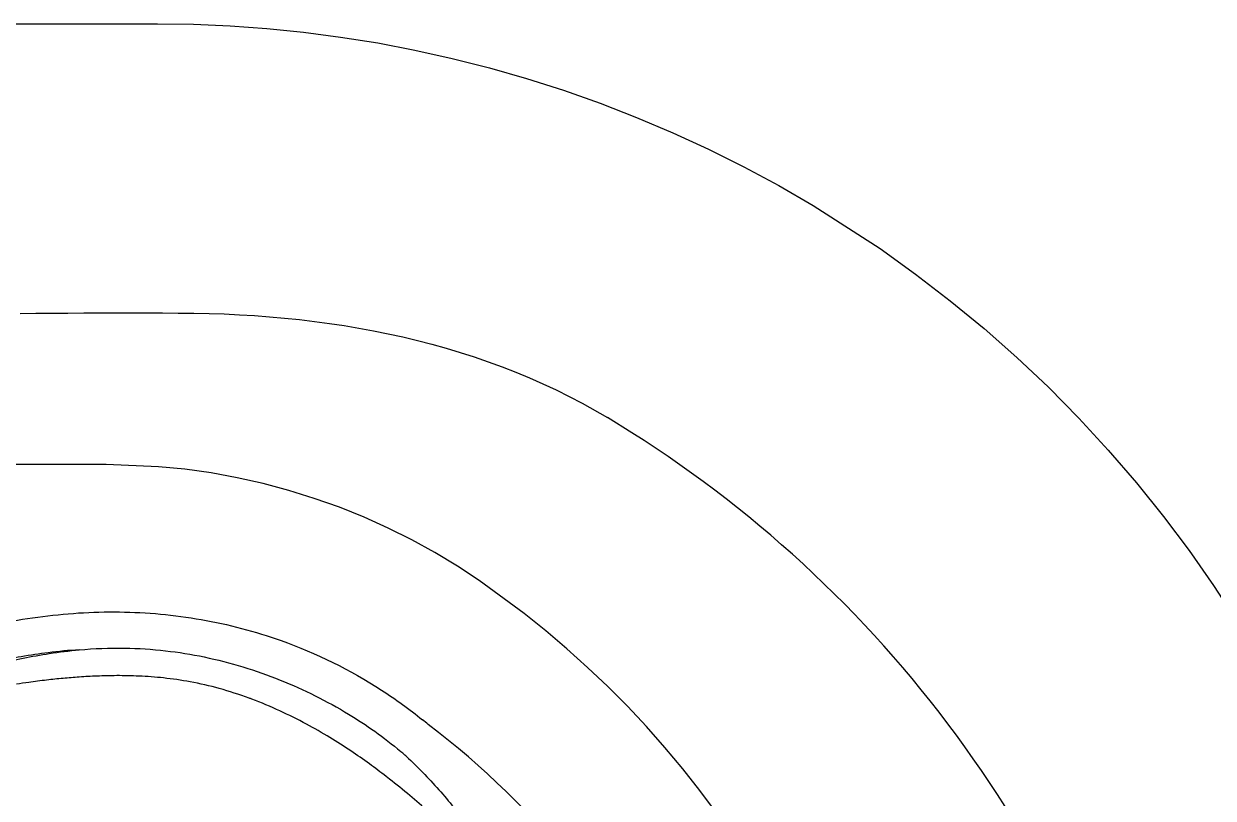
# Model space of a CAD drawing. Extents: x 528 to 612, y 649 to 778.
# Drawn here: x 553.797 to 558, y 676.062 to 678.798 of the extents above; entities that cross this region are included whole.
import ezdxf

# ---------------------------------------------------------------- set-up
doc = ezdxf.new("R2010")
doc.units = 0
doc.header["$MEASUREMENT"] = 0
doc.layers.add('1', color=4, linetype='Continuous')

# ---------------------------------------------------------------- blocks, each defined once
blk = doc.blocks.new('main_control')
at = {"color": 3, "linetype": 'Continuous'}
blk.add_line((15.3187, 17.8511), (15.307, 17.8602), dxfattribs=at)
for centre, radius, start, end in [((14.437, 15.4224), 2.7977, 98.0729, 98.9597), ((14.3355, 16.8084), 1.415, 69.4462, 69.8674), ((14.3502, 16.7156), 1.7282, 50.2301, 51.1092), ((14.9253, 17.4321), 0.6738, 46.81, 49.9905)]:
    blk.add_arc(centre, radius, start, end, dxfattribs=at)
at = {"color": 4, "linetype": 'Continuous'}
blk.add_arc((13.671, 15.6926), 2.952, 301.3467, 52.8, dxfattribs=at)
blk.add_open_spline([(6.4067, 18.0607), (6.4529, 18.098), (6.6081, 18.2105), (6.8699, 18.3394), (7.1866, 18.4223), (7.4289, 18.4447), (7.6221, 18.4396), (7.8144, 18.4196), (8.0517, 18.3733), (8.3329, 18.3041), (8.6161, 18.2425), (8.9011, 18.1901), (9.2831, 18.1308), (9.7631, 18.0747), (10.3414, 18.0324), (10.921, 18.0177), (11.5005, 18.0324), (12.0788, 18.0747), (12.5589, 18.1308), (12.9408, 18.1901), (13.2258, 18.2425), (13.509, 18.3041), (13.7902, 18.3733), (14.0275, 18.4196), (14.2198, 18.4396), (14.4131, 18.4447), (14.6554, 18.4223), (14.972, 18.3394), (15.2338, 18.2105), (15.389, 18.098), (15.4352, 18.0607)], degree=3, knots=[0, 0, 0, 0, 0.178027, 0.574338, 0.866146, 1.156033, 1.30086, 1.445718, 1.73541, 2.02509, 2.314758, 2.604515, 2.89439, 3.474275, 4.05394, 4.633339, 5.212738, 5.792404, 6.372289, 6.662164, 6.951921, 7.241589, 7.531269, 7.820961, 7.965819, 8.110646, 8.400533, 8.692341, 9.088652, 9.266679, 9.266679, 9.266679, 9.266679], dxfattribs=at)
at = {"color": 3, "linetype": 'Continuous'}
for points, knots in [([(14.2226, 18.3076), (14.186, 18.3055), (14.1175, 18.2989), (14.02, 18.284), (13.9295, 18.2682), (13.8401, 18.251), (13.7471, 18.2314), (13.6478, 18.2089), (13.5403, 18.1837), (13.423, 18.1565), (13.294, 18.1286), (13.1518, 18.0996), (12.9958, 18.0701), (12.8257, 18.0407), (12.6407, 18.0117), (12.4392, 17.9837), (12.2195, 17.9574), (11.9798, 17.9334), (11.7181, 17.9129), (11.4317, 17.897), (11.1176, 17.8874), (10.7792, 17.8864), (10.4365, 17.8955), (10.1129, 17.9133), (9.8234, 17.9368), (9.5661, 17.9636), (9.3359, 17.9925), (9.1287, 18.0226), (8.9415, 18.0531), (8.7716, 18.0837), (8.6178, 18.1139), (8.4788, 18.1432), (8.353, 18.1715), (8.2386, 18.1984), (8.1341, 18.2227), (8.0378, 18.2436), (7.9472, 18.2618), (7.858, 18.278), (7.7649, 18.2933), (7.6622, 18.3059), (7.5472, 18.3119), (7.4661, 18.3091), (7.4239, 18.306)], [0, 0, 0, 0, 0.110154, 0.206247, 0.295913, 0.385576, 0.479466, 0.580824, 0.691188, 0.810879, 0.941972, 1.087097, 1.246186, 1.418372, 1.604868, 1.807842, 2.028639, 2.268782, 2.530524, 2.8161, 3.129002, 3.473359, 3.830932, 4.157299, 4.445535, 4.702335, 4.933294, 5.141512, 5.330251, 5.502508, 5.659228, 5.800628, 5.928575, 6.046027, 6.153138, 6.250574, 6.341543, 6.430362, 6.522511, 6.624597, 6.740726, 6.867564, 6.867564, 6.867564, 6.867564]), ([(7.4239, 18.306), (7.4512, 18.3072), (7.503, 18.3081), (7.5777, 18.3055), (7.6486, 18.2998), (7.7207, 18.2909), (7.7966, 18.2786), (7.8773, 18.2633), (7.9634, 18.2449), (8.0568, 18.2228), (8.1588, 18.1964), (8.2694, 18.1658), (8.3896, 18.1326), (8.5221, 18.0982), (8.6711, 18.0632), (8.8408, 18.0274), (9.0335, 17.992), (9.2495, 17.9583), (9.4887, 17.9278), (9.7522, 17.9023), (10.0422, 17.883), (10.3635, 17.8698), (10.7185, 17.8634), (11.0946, 17.8635), (11.4651, 17.8699), (11.8061, 17.884), (12.1094, 17.9043), (12.3793, 17.9302), (12.621, 17.9603), (12.838, 17.9936), (13.0322, 18.029), (13.2054, 18.0662), (13.36, 18.1043), (13.499, 18.1427), (13.6241, 18.1792), (13.7368, 18.2109), (13.8389, 18.2374), (13.9334, 18.2596), (14.0251, 18.2788), (14.1208, 18.2958), (14.1873, 18.3043), (14.2226, 18.3076)], [0, 0, 0, 0, 0.081876, 0.155383, 0.224151, 0.295171, 0.373152, 0.454916, 0.541436, 0.637217, 0.742887, 0.857462, 0.981537, 1.116996, 1.268014, 1.440737, 1.637365, 1.855746, 2.096282, 2.360829, 2.649742, 2.968042, 3.325546, 3.714725, 4.096251, 4.43723, 4.738479, 5.008199, 5.250446, 5.469193, 5.666676, 5.842533, 6.000413, 6.144457, 6.275087, 6.39139, 6.495683, 6.59144, 6.682573, 6.776608, 6.883253, 6.883253, 6.883253, 6.883253]), ([(14.2226, 18.3076), (14.2759, 18.3124), (14.3779, 18.3162), (14.5257, 18.3068), (14.6657, 18.2842), (14.8011, 18.2494), (14.932, 18.203), (15.0566, 18.1468), (15.1357, 18.1035), (15.1744, 18.0804)], [0, 0, 0, 0, 0.1604132, 0.30555, 0.4437532, 0.585066, 0.7245216, 0.8596035, 0.9948088, 0.9948088, 0.9948088, 0.9948088]), ([(14.8226, 18.1369), (14.788, 18.1496), (14.7195, 18.1717), (14.6184, 18.1952), (14.5235, 18.2089), (14.4366, 18.2153), (14.358, 18.2168), (14.2876, 18.2152), (14.2244, 18.2117), (14.1652, 18.2069), (14.1056, 18.2006), (14.0652, 18.1953), (14.0442, 18.1923)], [0, 0, 0, 0, 0.1104762, 0.2157489, 0.3109283, 0.3979, 0.4769471, 0.5466426, 0.6090574, 0.6666766, 0.7250961, 0.7888173, 0.7888173, 0.7888173, 0.7888173]), ([(15.307, 17.8602), (15.2875, 17.8753), (15.2465, 17.9062), (15.1804, 17.9524), (15.1064, 17.9997), (15.0232, 18.0474), (14.9313, 18.0933), (14.866, 18.1207), (14.8323, 18.1333)], [0, 0, 0, 0, 0.0739505, 0.1541858, 0.241757, 0.3374849, 0.4417598, 0.5496577, 0.5496577, 0.5496577, 0.5496577]), ([(15.1744, 18.0804), (15.2058, 18.0613), (15.269, 18.0196), (15.3289, 17.9733), (15.3585, 17.9483)], [0, 0, 0, 0, 0.1102872, 0.2267994, 0.2267994, 0.2267994, 0.2267994]), ([(15.3865, 17.9234), (15.406, 17.9051), (15.4448, 17.8666), (15.5, 17.8064), (15.551, 17.7457), (15.5962, 17.6887), (15.636, 17.6369), (15.6729, 17.5894), (15.7095, 17.5435), (15.7479, 17.4961), (15.7896, 17.4449), (15.8346, 17.3882), (15.8825, 17.3249), (15.9329, 17.2538), (15.9847, 17.1746), (16.0351, 17.0897), (16.0819, 17.0025), (16.1246, 16.9135), (16.165, 16.8196), (16.2043, 16.7161), (16.2424, 16.5997), (16.2782, 16.4689), (16.3104, 16.3228), (16.3277, 16.2199), (16.3355, 16.1656)], [0, 0, 0, 0, 0.080191, 0.163954, 0.24489, 0.318002, 0.382244, 0.441019, 0.498456, 0.558293, 0.623908, 0.696641, 0.775414, 0.861844, 0.958247, 1.059232, 1.157839, 1.25507, 1.355289, 1.464509, 1.587005, 1.722587, 1.871074, 2.035616, 2.035616, 2.035616, 2.035616]), ([(15.6456, 17.543), (15.6325, 17.5586), (15.6051, 17.5898), (15.5607, 17.6367), (15.5108, 17.686), (15.4539, 17.7388), (15.3894, 17.7948), (15.3432, 17.8321), (15.3187, 17.8511)], [0, 0, 0, 0, 0.0612468, 0.1243683, 0.1935715, 0.2718708, 0.3570538, 0.4499926, 0.4499926, 0.4499926, 0.4499926])]:
    blk.add_open_spline(points, degree=3, knots=knots, dxfattribs=at)
blk = doc.blocks.new('2010JETSETTER')
at = {"layer": '1', "color": 3, "linetype": 'Continuous'}
blk.add_line((24.9218, 8.4459), (26.0569, 8.4459), dxfattribs=at)
at = {"layer": '1', "color": 2, "linetype": 'Continuous'}
blk.add_line((25.8759, 6.8888), (19.0813, 6.8888), dxfattribs=at)
at = {"layer": '1', "color": 3, "linetype": 'Continuous'}
for points in [[(26.0569, 8.4459), (26.1845, 8.4441), (26.3131, 8.4386), (26.4427, 8.4294), (26.5729, 8.4162), (26.7037, 8.3992), (26.8349, 8.3782), (26.9664, 8.3531), (27.0979, 8.3239), (27.2292, 8.2905), (27.3602, 8.253), (27.4907, 8.2113), (27.6205, 8.1655), (27.7494, 8.1155), (27.8772, 8.0613), (28.0036, 8.003), (28.1286, 7.9406), (28.2518, 7.8742), (28.3732, 7.8039), (28.6095, 7.6518)], [(28.6095, 7.6518), (28.7352, 7.5619), (28.8578, 7.4678), (28.977, 7.3696), (29.0926, 7.2676), (29.2044, 7.1618), (29.3123, 7.0525), (29.4161, 6.9399), (29.5157, 6.8243), (29.6109, 6.7059), (29.7016, 6.5849), (29.7878, 6.4616), (29.8693, 6.3362), (29.9462, 6.209), (30.0183, 6.0802), (30.0857, 5.9501), (30.1483, 5.8189), (30.2062, 5.6868), (30.2594, 5.5542), (30.3519, 5.288)], [(25.571, 7.423), (25.6273, 7.4234), (25.6835, 7.4237), (25.7398, 7.424), (25.7959, 7.4243), (25.8518, 7.4246), (25.9076, 7.4248), (25.9634, 7.4248), (26.0191, 7.4248), (26.0747, 7.4246), (26.1303, 7.4242), (26.1854, 7.4236), (26.2391, 7.4226), (26.2926, 7.4208), (26.346, 7.4183), (26.3993, 7.4151), (26.4525, 7.4112), (26.5056, 7.4064), (26.5585, 7.4009), (26.6113, 7.3946), (26.6639, 7.3875), (26.7163, 7.3796), (26.7685, 7.3709), (26.8205, 7.3613), (26.8722, 7.3508), (26.9237, 7.3395), (26.9748, 7.3272), (27.0257, 7.3141), (27.0762, 7.3), (27.1264, 7.285), (27.1761, 7.269), (27.2255, 7.2521), (27.2745, 7.2342), (27.3229, 7.2153), (27.3709, 7.1954), (27.4184, 7.1745), (27.4652, 7.1526), (27.5115, 7.1297), (27.5572, 7.1058), (27.6466, 7.0549)], [(29.0516, 5.6804), (29.0242, 5.7233), (28.9963, 5.7658), (28.9678, 5.808), (28.9389, 5.8498), (28.9094, 5.8913), (28.8795, 5.9324), (28.8491, 5.9732), (28.8182, 6.0136), (28.7868, 6.0537), (28.755, 6.0933), (28.7227, 6.1326), (28.6899, 6.1715), (28.6567, 6.21), (28.623, 6.2481), (28.5888, 6.2858), (28.5543, 6.323), (28.5192, 6.3599), (28.4838, 6.3963), (28.4478, 6.4323), (28.4115, 6.4678), (28.3748, 6.5029), (28.3376, 6.5376), (28.3, 6.5718), (28.262, 6.6056), (28.2236, 6.6389), (28.1848, 6.6717), (28.1456, 6.7041), (28.106, 6.736), (28.066, 6.7674), (28.0257, 6.7983), (27.985, 6.8288), (27.9439, 6.8588), (27.9025, 6.8882), (27.8607, 6.9172), (27.8185, 6.9457), (27.7761, 6.9737), (27.7332, 7.0013), (27.6466, 7.0549)]]:
    blk.add_lwpolyline(points, dxfattribs=at)
at = {"layer": '1', "color": 2, "linetype": 'Continuous'}
for points in [[(27.1932, 6.4789), (27.1163, 6.5297), (27.037, 6.5777), (26.9554, 6.6226), (26.8719, 6.6644), (26.7864, 6.7029), (26.6993, 6.7379), (26.6107, 6.7695), (26.5208, 6.7975), (26.4299, 6.8217), (26.3383, 6.8423), (26.246, 6.8591), (26.1534, 6.8721), (26.0607, 6.8814), (25.8759, 6.8888)], [(28.0317, 5.6584), (27.9731, 5.7373), (27.9123, 5.8143), (27.8493, 5.8897), (27.7842, 5.9631), (27.717, 6.0348), (27.6477, 6.1044), (27.5766, 6.1721), (27.5035, 6.2378), (27.4285, 6.3013), (27.3518, 6.3627), (27.1932, 6.4789)]]:
    blk.add_lwpolyline(points, dxfattribs=at)
at = {"layer": '1', "color": 1}
blk.add_blockref('main_control', (11.5576, -12.0732), dxfattribs=at)

msp = doc.modelspace()

# ---------------------------------------------------------------- block references
at = {"layer": '1'}
msp.add_blockref('2010JETSETTER', (528.2128, 670.3522), dxfattribs=at)

doc.saveas('drawing.dxf')
